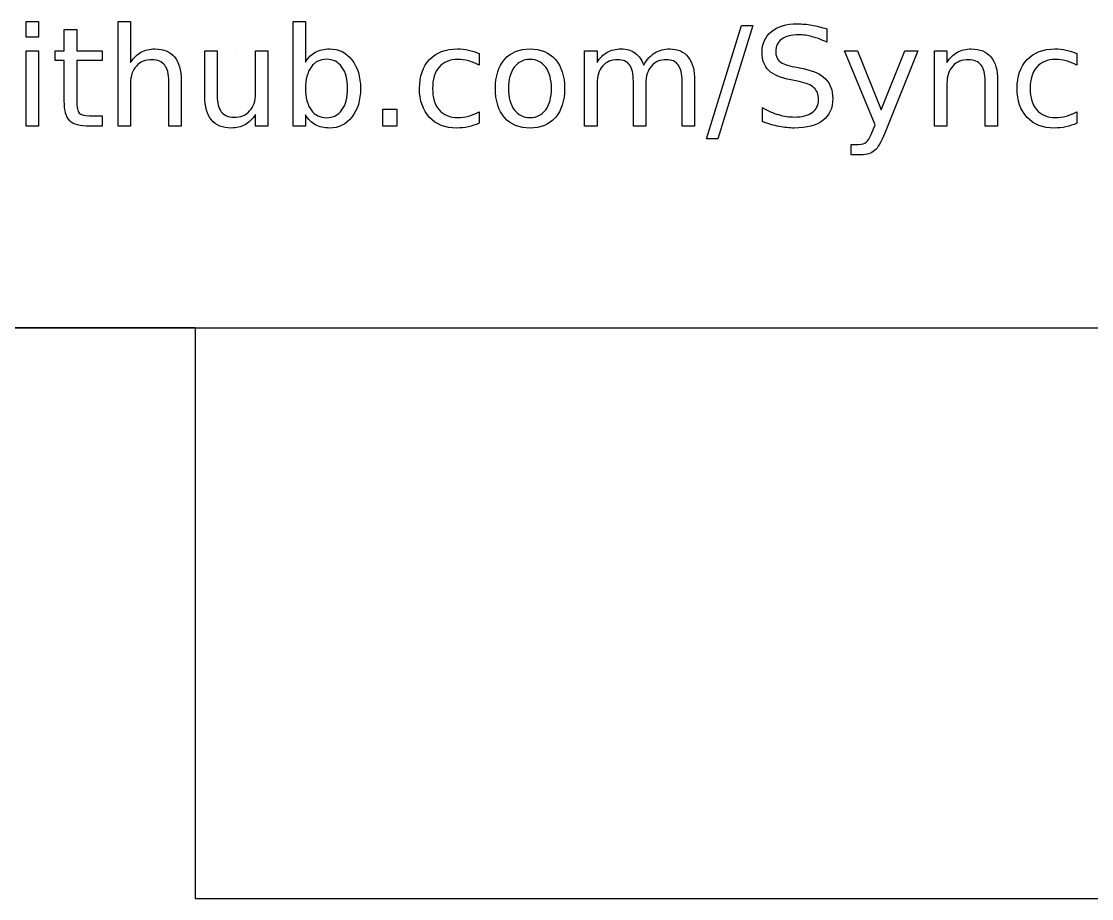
# Model space of a CAD drawing. Extents: x 5 to 216, y 5 to 284.
# Drawn here: x 38.58 to 51.7, y 98.27 to 109.02 of the extents above; entities that cross this region are included whole.
import ezdxf

# ---------------------------------------------------------------- set-up
doc = ezdxf.new("R2010")
doc.units = 0
doc.layers.add('Layer_1', color=7, linetype='CONTINUOUS')

msp = doc.modelspace()

# ---------------------------------------------------------------- linework, layer by layer
at = {"layer": 'Layer_1', "color": 3}
for p, q in [((38.643662, 109.020397), (38.795454, 109.020397)), ((38.643662, 108.828179), (38.643662, 109.020397)), ((38.795454, 109.020397), (38.795454, 108.828179)), ((39.109766, 108.660722), (39.109766, 108.92306)), ((39.109766, 108.92306), (39.262383, 108.923051)), ((39.262383, 108.923051), (39.262383, 108.660713)), ((39.769735, 107.736752), (39.769735, 109.020397)), ((39.769735, 109.020397), (39.922353, 109.020397)), ((39.922353, 109.020397), (39.922353, 108.517167)), ((41.914638, 107.736757), (41.914638, 109.020402)), ((41.914638, 109.020402), (42.067253, 109.020402)), ((42.067253, 109.020402), (42.067253, 108.520469)), ((46.981554, 107.580012), (47.410535, 108.968422)), ((47.550778, 108.968422), (47.121797, 107.580012)), ((47.410535, 108.968422), (47.550778, 108.968422)), ((48.456585, 108.928019), (48.456585, 108.928)), ((48.456585, 108.928), (48.456585, 108.765482)), ((38.795454, 108.828179), (38.643662, 108.828179)), ((38.643662, 108.660713), (38.795454, 108.660713)), ((38.643662, 107.736752), (38.643662, 108.660713)), ((38.795454, 108.660713), (38.795454, 107.736752)), ((38.998397, 108.542753), (38.998397, 108.660722)), ((38.998397, 108.660722), (39.109766, 108.660722)), ((39.262383, 108.660713), (39.575043, 108.660713)), ((39.575043, 108.660713), (39.575043, 108.542743)), ((40.832285, 108.101386), (40.832285, 108.660713)), ((40.832285, 108.660713), (40.984079, 108.660713)), ((40.984079, 108.660713), (40.984079, 108.107163)), ((41.214243, 108.682987), (41.214243, 108.682987)), ((41.454307, 108.13686), (41.454307, 108.660713)), ((41.454307, 108.660713), (41.606101, 108.660713)), ((41.606101, 108.660713), (41.606101, 107.736752)), ((44.819329, 108.682987), (44.819329, 108.682987)), ((45.488417, 107.736752), (45.488417, 108.660713)), ((45.488417, 108.660713), (45.641037, 108.660713)), ((45.641037, 108.660713), (45.641037, 108.517167)), ((49.048916, 107.751622), (48.675208, 108.660732)), ((48.675208, 108.660732), (48.836074, 108.660732)), ((48.836074, 108.660732), (49.124812, 107.938065)), ((49.124812, 107.938065), (49.41355, 108.660732)), ((49.574416, 108.660732), (49.168527, 107.650959)), ((49.41355, 108.660732), (49.574416, 108.660732)), ((49.778173, 107.736752), (49.778173, 108.660713)), ((49.778173, 108.660713), (49.930793, 108.660713)), ((49.930793, 108.660713), (49.930793, 108.517167)), ((39.109766, 108.542753), (38.998397, 108.542753)), ((39.109766, 108.041174), (39.109766, 108.542753)), ((39.575043, 108.542743), (39.262383, 108.542743)), ((39.262383, 108.542743), (39.262383, 108.041164)), ((44.195655, 108.625258), (44.195655, 108.625239)), ((44.195655, 108.625239), (44.195655, 108.483345)), ((44.819329, 108.554292), (44.819329, 108.554292)), ((51.521319, 108.625258), (51.521319, 108.625239)), ((51.521319, 108.625239), (51.521319, 108.483345)), ((46.213559, 108.483364), (46.213511, 108.483345)), ((48.066375, 108.461875), (48.167024, 108.441247)), ((39.922353, 108.258954), (39.922353, 107.736752)), ((40.391756, 107.736752), (40.391756, 108.289479)), ((40.543549, 108.294433), (40.543549, 108.294428)), ((40.543549, 108.294428), (40.543549, 107.736752)), ((45.641037, 108.258954), (45.641037, 107.736752)), ((46.086491, 107.736752), (46.086491, 108.289479)), ((46.239111, 108.258954), (46.239111, 107.736752)), ((46.684565, 107.736752), (46.684565, 108.289479)), ((46.837185, 108.294428), (46.837185, 107.736752)), ((48.118351, 108.282884), (48.016879, 108.302698)), ((49.930793, 108.258954), (49.930793, 107.736752)), ((50.400196, 107.736752), (50.400196, 108.289479)), ((50.551988, 108.294433), (50.551988, 108.294428)), ((50.551988, 108.294428), (50.551988, 107.736752)), ((42.583678, 108.197909), (42.583678, 108.197909)), ((40.832285, 108.101367), (40.832285, 108.101386)), ((39.419127, 107.86381), (39.575045, 107.86381)), ((39.575045, 107.86381), (39.575045, 107.736762)), ((41.454307, 107.736752), (41.454307, 107.878647)), ((42.067253, 107.875354), (42.067253, 107.736757)), ((43.01431, 107.946297), (43.188376, 107.946297)), ((43.01431, 107.736752), (43.01431, 107.946297)), ((43.188376, 107.946297), (43.188376, 107.736752)), ((44.195655, 107.91246), (44.195655, 107.772216)), ((47.668747, 107.791193), (47.668747, 107.962784)), ((51.521319, 107.91246), (51.521319, 107.772216)), ((38.795454, 107.736752), (38.643662, 107.736752)), ((39.575045, 107.736762), (39.419127, 107.736762)), ((39.922353, 107.736752), (39.769735, 107.736752)), ((40.543549, 107.736752), (40.391756, 107.736752)), ((41.606101, 107.736752), (41.454307, 107.736752)), ((42.067253, 107.736757), (41.914638, 107.736757)), ((43.188376, 107.736752), (43.01431, 107.736752)), ((45.641037, 107.736752), (45.488417, 107.736752)), ((46.239111, 107.736752), (46.086491, 107.736752)), ((46.837185, 107.736752), (46.684565, 107.736752)), ((49.021684, 107.682326), (49.048916, 107.751622)), ((49.930793, 107.736752), (49.778173, 107.736752)), ((50.551988, 107.736752), (50.400196, 107.736752)), ((47.121797, 107.580012), (46.981554, 107.580012)), ((48.758522, 107.385319), (48.758522, 107.512362)), ((48.758522, 107.512362), (48.847618, 107.512362)), ((48.879789, 107.385319), (48.758522, 107.385319))]:
    msp.add_line(p, q, dxfattribs=at)
at = {"layer": 'Layer_1', "color": 7}
for p, q in [((28.740578, 105.265026), (68.121768, 105.265026)), ((29.022038, 105.265436), (40.712638, 105.265436)), ((40.712638, 105.265436), (40.712638, 98.265436)), ((40.712638, 98.265436), (56.712638, 98.265436))]:
    msp.add_line(p, q, dxfattribs=at)
at = {"layer": 'Layer_1', "color": 3}
for points in [[(47.663794, 108.639281), (47.663794, 108.748178), (47.702018, 108.833974), (47.778466, 108.896671)], [(47.778466, 108.896671), (47.855463, 108.959367), (47.961333, 108.990715), (48.096077, 108.990715)], [(48.096077, 108.990715), (48.153825, 108.990715), (48.212671, 108.985498), (48.272617, 108.975065)], [(48.272617, 108.975065), (48.332566, 108.964631), (48.393889, 108.948949), (48.456585, 108.928019)], [(47.904686, 108.802588), (47.855739, 108.767389), (47.831265, 108.71734), (47.831265, 108.652443)], [(48.115049, 108.855382), (48.024304, 108.855382), (47.954183, 108.837784), (47.904686, 108.802588)], [(48.277566, 108.833127), (48.221468, 108.847964), (48.167296, 108.855382), (48.115049, 108.855382)], [(48.456585, 108.765482), (48.393337, 108.79573), (48.333664, 108.818278), (48.277566, 108.833127)], [(39.922353, 108.517167), (39.958651, 108.572716), (40.001274, 108.614239), (40.050222, 108.641736)], [(40.050222, 108.641736), (40.09972, 108.66924), (40.156642, 108.682991), (40.220989, 108.682991)], [(40.220989, 108.682991), (40.327134, 108.682991), (40.407431, 108.649992), (40.461878, 108.583994)], [(42.067253, 108.520469), (42.099159, 108.575467), (42.139307, 108.616165), (42.187696, 108.642564)], [(42.187696, 108.642564), (42.236644, 108.669525), (42.294942, 108.683006), (42.36259, 108.683006)], [(42.36259, 108.683006), (42.474786, 108.683006), (42.565807, 108.638458), (42.635654, 108.549362)], [(43.588483, 108.553459), (43.671529, 108.639804), (43.785099, 108.682977), (43.929191, 108.682977)], [(43.929191, 108.682977), (43.975941, 108.682977), (44.021589, 108.678032), (44.066137, 108.668141)], [(44.066137, 108.668141), (44.110685, 108.658792), (44.153858, 108.644498), (44.195655, 108.625258)], [(44.50749, 108.554292), (44.582837, 108.640088), (44.686783, 108.682987), (44.819329, 108.682987)], [(44.819329, 108.682987), (44.951323, 108.682987), (45.054992, 108.640088), (45.130336, 108.554292)], [(45.641037, 108.517167), (45.675684, 108.573814), (45.717208, 108.615613), (45.765606, 108.642564)], [(45.765606, 108.642564), (45.814005, 108.669525), (45.871477, 108.683006), (45.938021, 108.683006)], [(45.938021, 108.683006), (46.00512, 108.683006), (46.062043, 108.665957), (46.108789, 108.631858)], [(46.108789, 108.631858), (46.156087, 108.59776), (46.191011, 108.548262), (46.213559, 108.483364)], [(46.213511, 108.483345), (46.251461, 108.551542), (46.296835, 108.601864), (46.349634, 108.634313)], [(46.349634, 108.634313), (46.402429, 108.666762), (46.464575, 108.682987), (46.536071, 108.682987)], [(46.536071, 108.682987), (46.632317, 108.682987), (46.706565, 108.649163), (46.758815, 108.581514)], [(47.747118, 108.419016), (47.691569, 108.471815), (47.663794, 108.545237), (47.663794, 108.639281)], [(47.831265, 108.652443), (47.831265, 108.597994), (47.847489, 108.556745), (47.879938, 108.528696)], [(49.930793, 108.517167), (49.96709, 108.572716), (50.009712, 108.614239), (50.05866, 108.641736)], [(50.05866, 108.641736), (50.10816, 108.66924), (50.165082, 108.682991), (50.229428, 108.682991)], [(50.229428, 108.682991), (50.335575, 108.682991), (50.41587, 108.649992), (50.470316, 108.583994)], [(50.914147, 108.553459), (50.997194, 108.639804), (51.110763, 108.682977), (51.254856, 108.682977)], [(51.254856, 108.682977), (51.301605, 108.682977), (51.347254, 108.678032), (51.391802, 108.668141)], [(51.391802, 108.668141), (51.436349, 108.658792), (51.479522, 108.644498), (51.521319, 108.625258)], [(40.187166, 108.55099), (40.105219, 108.55099), (40.040597, 108.524866), (39.993299, 108.472619)], [(40.340609, 108.485819), (40.30651, 108.529266), (40.255363, 108.55099), (40.187166, 108.55099)], [(40.461878, 108.583994), (40.516325, 108.518547), (40.543549, 108.422027), (40.543549, 108.294433)], [(42.325465, 108.555943), (42.24517, 108.555943), (42.181923, 108.524045), (42.135726, 108.460248)], [(42.514382, 108.460248), (42.468733, 108.524045), (42.405761, 108.555943), (42.325465, 108.555943)], [(42.635654, 108.549362), (42.706049, 108.460267), (42.741247, 108.343122), (42.741247, 108.197929)], [(43.464742, 108.1979), (43.464742, 108.348591), (43.505989, 108.467111), (43.588483, 108.553459)], [(43.935791, 108.554282), (43.837347, 108.554282), (43.760901, 108.522934), (43.706452, 108.460238)], [(44.066137, 108.536143), (44.023239, 108.548236), (43.97979, 108.554282), (43.935791, 108.554282)], [(44.195655, 108.483345), (44.152757, 108.506987), (44.109584, 108.524587), (44.066137, 108.536143)], [(44.395297, 108.197909), (44.395297, 108.349701), (44.432695, 108.468495), (44.50749, 108.554292)], [(44.819329, 108.554292), (44.737933, 108.554292), (44.673585, 108.522393), (44.626287, 108.458596)], [(45.011543, 108.457773), (44.964245, 108.522119), (44.900174, 108.554292), (44.819329, 108.554292)], [(45.130336, 108.554292), (45.205683, 108.468495), (45.243357, 108.349701), (45.243357, 108.197909)], [(45.894301, 108.55099), (45.816756, 108.55099), (45.755159, 108.524592), (45.70951, 108.471796)], [(46.039493, 108.486647), (46.008129, 108.529542), (45.959732, 108.55099), (45.894301, 108.55099)], [(46.494022, 108.55099), (46.415375, 108.55099), (46.353229, 108.524866), (46.307584, 108.472619)], [(46.637567, 108.486647), (46.606203, 108.529542), (46.558355, 108.55099), (46.494022, 108.55099)], [(46.758815, 108.581514), (46.811062, 108.514418), (46.837185, 108.418723), (46.837185, 108.294428)], [(47.879938, 108.528696), (47.912936, 108.501193), (47.975081, 108.478919), (48.066375, 108.461875)], [(50.195606, 108.55099), (50.11366, 108.55099), (50.049039, 108.524866), (50.00174, 108.472619)], [(50.349049, 108.485819), (50.31495, 108.529266), (50.263803, 108.55099), (50.195606, 108.55099)], [(50.470316, 108.583994), (50.524764, 108.518547), (50.551988, 108.422027), (50.551988, 108.294433)], [(50.790401, 108.1979), (50.790401, 108.348591), (50.83165, 108.467111), (50.914147, 108.553459)], [(51.261456, 108.554282), (51.163011, 108.554282), (51.086565, 108.522934), (51.032117, 108.460238)], [(51.391802, 108.536143), (51.348903, 108.548236), (51.305455, 108.554282), (51.261456, 108.554282)], [(51.521319, 108.483345), (51.478421, 108.506987), (51.435249, 108.524587), (51.391802, 108.536143)], [(39.993299, 108.472619), (39.946002, 108.420372), (39.922353, 108.349151), (39.922353, 108.258954)], [(40.391756, 108.289479), (40.391756, 108.376925), (40.374707, 108.442372), (40.340609, 108.485819)], [(42.135726, 108.460248), (42.090077, 108.396999), (42.067253, 108.309553), (42.067253, 108.197909)], [(42.583678, 108.197909), (42.583678, 108.309553), (42.560579, 108.396999), (42.514382, 108.460248)], [(43.706452, 108.460238), (43.652007, 108.398091), (43.624785, 108.310644), (43.624785, 108.1979)], [(44.626287, 108.458596), (44.578989, 108.395348), (44.55534, 108.308453), (44.55534, 108.197909)], [(45.082491, 108.197909), (45.082491, 108.307355), (45.058841, 108.393976), (45.011543, 108.457773)], [(45.70951, 108.471796), (45.663862, 108.419549), (45.641037, 108.348602), (45.641037, 108.258954)], [(46.086491, 108.289479), (46.086491, 108.378575), (46.070825, 108.444297), (46.039493, 108.486647)], [(46.307584, 108.472619), (46.261935, 108.420372), (46.239111, 108.349151), (46.239111, 108.258954)], [(46.684565, 108.289479), (46.684565, 108.378026), (46.668899, 108.443749), (46.637567, 108.486647)], [(48.016879, 108.302698), (47.892584, 108.327458), (47.802664, 108.36623), (47.747118, 108.419016)], [(48.167024, 108.441247), (48.291316, 108.417605), (48.382886, 108.375807), (48.441734, 108.315855)], [(50.00174, 108.472619), (49.954442, 108.420372), (49.930793, 108.349151), (49.930793, 108.258954)], [(50.400196, 108.289479), (50.400196, 108.376925), (50.383147, 108.442372), (50.349049, 108.485819)], [(51.032117, 108.460238), (50.977668, 108.398091), (50.950444, 108.310644), (50.950444, 108.1979)], [(48.300668, 108.20616), (48.263819, 108.240259), (48.203047, 108.265833), (48.118351, 108.282884)], [(48.441734, 108.315855), (48.501131, 108.256458), (48.53083, 108.176711), (48.53083, 108.076614)], [(40.984079, 108.107163), (40.984079, 108.019717), (41.001128, 107.953994), (41.035226, 107.909995)], [(41.382535, 107.923195), (41.430383, 107.975442), (41.454307, 108.046663), (41.454307, 108.13686)], [(42.067253, 108.197909), (42.067253, 108.086262), (42.090077, 107.99854), (42.135726, 107.934743)], [(42.514382, 107.934743), (42.560579, 107.99854), (42.583678, 108.086262), (42.583678, 108.197909)], [(42.741247, 108.197929), (42.741247, 108.052735), (42.706049, 107.93559), (42.635654, 107.846495)], [(43.58766, 107.843992), (43.505714, 107.931438), (43.464742, 108.049407), (43.464742, 108.1979)], [(43.624785, 108.1979), (43.624785, 108.085155), (43.652007, 107.997433), (43.706452, 107.934734)], [(44.50749, 107.841522), (44.432695, 107.927871), (44.395297, 108.046666), (44.395297, 108.197909)], [(44.55534, 108.197909), (44.55534, 108.087363), (44.578713, 108.000191), (44.625459, 107.936394)], [(45.011543, 107.937222), (45.058841, 108.001019), (45.082491, 108.087915), (45.082491, 108.197909)], [(45.243357, 108.197909), (45.243357, 108.046666), (45.205683, 107.927871), (45.130336, 107.841522)], [(48.356764, 108.064271), (48.356764, 108.124765), (48.338065, 108.172062), (48.300668, 108.20616)], [(50.913324, 107.843992), (50.831376, 107.931438), (50.790401, 108.049407), (50.790401, 108.1979)], [(50.950444, 108.1979), (50.950444, 108.085155), (50.977668, 107.997433), (51.032117, 107.934734)], [(39.176588, 107.801937), (39.13204, 107.845933), (39.109766, 107.925679), (39.109766, 108.041174)], [(39.262383, 108.041164), (39.262383, 107.965817), (39.272558, 107.91742), (39.292908, 107.895972)], [(40.914782, 107.811806), (40.859784, 107.877805), (40.832285, 107.974325), (40.832285, 108.101367)], [(48.279217, 107.904228), (48.330915, 107.941625), (48.356764, 107.994973), (48.356764, 108.064271)], [(48.53083, 108.076614), (48.53083, 107.957271), (48.490682, 107.8668), (48.410386, 107.805201)], [(39.292908, 107.895972), (39.313807, 107.874531), (39.35588, 107.86381), (39.419127, 107.86381)], [(41.035226, 107.909995), (41.069325, 107.866548), (41.120472, 107.844824), (41.188669, 107.844824)], [(41.188669, 107.844824), (41.270615, 107.844824), (41.335237, 107.870948), (41.382535, 107.923195)], [(41.454307, 107.878647), (41.417458, 107.822549), (41.37456, 107.780751), (41.325613, 107.753254)], [(42.187696, 107.752431), (42.139301, 107.779392), (42.099153, 107.820367), (42.067253, 107.875354)], [(42.135726, 107.934743), (42.181923, 107.871498), (42.24517, 107.839876), (42.325465, 107.839876)], [(42.325465, 107.839876), (42.405761, 107.839876), (42.468733, 107.871498), (42.514382, 107.934743)], [(42.635654, 107.846495), (42.565807, 107.757399), (42.474786, 107.712851), (42.36259, 107.712851)], [(43.919294, 107.712823), (43.78015, 107.712823), (43.669605, 107.756546), (43.58766, 107.843992)], [(43.706452, 107.934734), (43.760901, 107.872586), (43.837347, 107.841513), (43.935791, 107.841513)], [(43.935791, 107.841513), (43.97979, 107.841513), (44.023239, 107.847288), (44.066137, 107.858838)], [(44.066137, 107.858838), (44.109584, 107.87093), (44.152757, 107.888804), (44.195655, 107.91246)], [(44.625459, 107.936394), (44.672757, 107.873146), (44.737381, 107.841522), (44.819329, 107.841522)], [(44.819329, 107.841522), (44.900174, 107.841522), (44.964245, 107.873422), (45.011543, 107.937222)], [(47.668747, 107.962784), (47.736392, 107.924835), (47.802664, 107.896235), (47.867561, 107.876986)], [(47.867561, 107.876986), (47.932459, 107.857747), (47.996256, 107.848127), (48.058952, 107.848127)], [(48.058952, 107.848127), (48.154098, 107.848127), (48.227519, 107.866827), (48.279217, 107.904228)], [(51.244958, 107.712823), (51.105814, 107.712823), (50.99527, 107.756546), (50.913324, 107.843992)], [(51.032117, 107.934734), (51.086565, 107.872586), (51.163011, 107.841513), (51.261456, 107.841513)], [(51.261456, 107.841513), (51.305455, 107.841513), (51.348903, 107.847288), (51.391802, 107.858838)], [(51.391802, 107.858838), (51.435249, 107.87093), (51.478421, 107.888804), (51.521319, 107.91246)], [(39.419127, 107.736762), (39.301983, 107.736762), (39.221136, 107.758487), (39.176588, 107.801937)], [(41.156496, 107.712813), (41.05035, 107.712813), (40.969779, 107.745811), (40.914782, 107.811806)], [(41.325613, 107.753254), (41.277215, 107.726293), (41.220843, 107.712813), (41.156496, 107.712813)], [(42.36259, 107.712851), (42.294942, 107.712851), (42.236644, 107.726045), (42.187696, 107.752431)], [(44.063663, 107.727659), (44.018563, 107.717768), (43.97044, 107.712823), (43.919294, 107.712823)], [(44.195655, 107.772216), (44.153309, 107.752434), (44.109311, 107.737582), (44.063663, 107.727659)], [(44.819329, 107.712832), (44.686783, 107.712832), (44.582837, 107.755729), (44.50749, 107.841522)], [(45.130336, 107.841522), (45.054992, 107.755729), (44.951323, 107.712832), (44.819329, 107.712832)], [(47.87251, 107.732622), (47.807064, 107.745831), (47.739143, 107.765355), (47.668747, 107.791193)], [(48.058952, 107.712808), (48.000656, 107.712808), (47.938509, 107.719413), (47.87251, 107.732622)], [(48.410386, 107.805201), (48.330639, 107.743606), (48.213495, 107.712808), (48.058952, 107.712808)], [(51.389327, 107.727659), (51.344227, 107.717768), (51.296105, 107.712823), (51.244958, 107.712823)], [(51.521319, 107.772216), (51.47897, 107.752434), (51.434973, 107.737582), (51.389327, 107.727659)], [(48.94496, 107.542083), (48.96806, 107.561865), (48.993635, 107.608613), (49.021684, 107.682326)], [(49.168527, 107.650959), (49.125629, 107.540965), (49.083831, 107.469193), (49.043135, 107.435643)], [(48.847618, 107.512362), (48.889416, 107.512362), (48.921863, 107.522269), (48.94496, 107.542083)], [(49.043135, 107.435643), (49.002435, 107.402093), (48.947986, 107.385319), (48.879789, 107.385319)]]:
    msp.add_open_spline(points, degree=3, dxfattribs=at)

doc.saveas('drawing.dxf')
